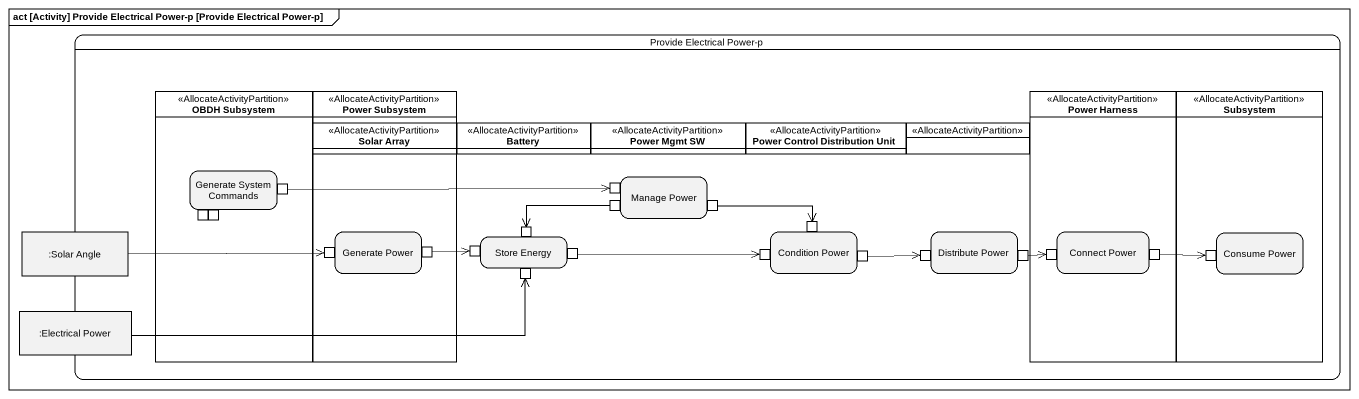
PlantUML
@startuml
mainframe act [Activity] Provide Electrical Power-p [Provide Electrical Power-p]
hide empty description
state "Provide Electrical Power-p" as Provide_Electrical_Power_p {
  state "OBDH Subsystem" as OBDH_Subsystem <<AllocateActivityPartition>> {
    state "Generate System Commands" as Generate_System_Commands {
      state pin1 <<outputPin>>
      state pin5 <<outputPin>>
      state pin6 <<outputPin>>
    }
  }
  state "Power Subsystem" as Power_Subsystem <<AllocateActivityPartition>> {
    state "Solar Array" as Solar_Array <<AllocateActivityPartition>>
    state "Generate Power" as Generate_Power {
      state pin10 <<inputPin>>
      state pin11 <<outputPin>>
    }
  }
  state Battery <<AllocateActivityPartition>>
  state "Power Mgmt SW" as Power_Mgmt_SW <<AllocateActivityPartition>>
  state "Power Control Distribution Unit" as Power_Control_Distribution <<AllocateActivityPartition>>
  state " " as lane1 <<AllocateActivityPartition>>
  state "Power Harness" as Power_Harness <<AllocateActivityPartition>> {
    state "Connect Power" as Connect_Power {
      state pin18 <<inputPin>>
      state pin19 <<outputPin>>
    }
  }
  state Subsystem <<AllocateActivityPartition>> {
    state "Consume Power" as Consume_Power {
      state pin20 <<inputPin>>
    }
  }
  state "Manage Power" as Manage_Power {
    state pin2 <<outputPin>>
    state pin3 <<inputPin>>
    state pin4 <<outputPin>>
  }
  state ":Solar Angle" as Solar_Angle <<object>>
  state "Store Energy" as Store_Energy {
    state pin7 <<inputPin>>
    state pin8 <<inputPin>>
    state pin12 <<inputPin>>
    state pin13 <<outputPin>>
  }
  state "Condition Power" as Condition_Power {
    state pin9 <<inputPin>>
    state pin14 <<inputPin>>
    state pin15 <<outputPin>>
  }
  state "Distribute Power" as Distribute_Power {
    state pin16 <<inputPin>>
    state pin17 <<outputPin>>
  }
  state ":Electrical Power" as Electrical_Power <<object>>
}
pin1 -right-> pin3
pin2 -left-> pin8
pin4 -right-> pin9
Solar_Angle -right-> pin10
pin11 -right-> pin7
pin13 -right-> pin14
pin15 -right-> pin16
pin17 -right-> pin18
pin19 -right-> pin20
Electrical_Power -right-> pin12
@enduml
